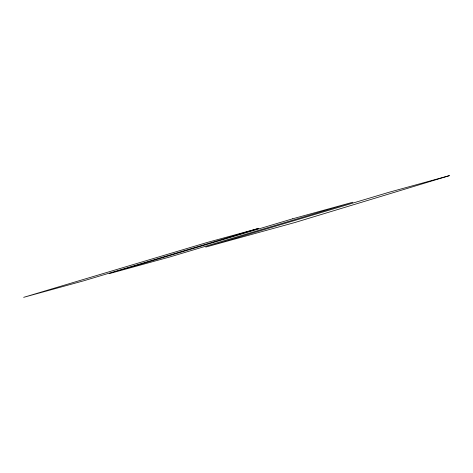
<?xml version="1.0" encoding="UTF-8"?>
<svg xmlns="http://www.w3.org/2000/svg" width="473" height="473" viewBox="0 0 473 473"><rect width="100%" height="100%" fill="white"/><g stroke="black" fill="none" stroke-linecap="round" stroke-linejoin="round"><path stroke-width="0.71" d="M258.483 228.435L83.81 280.773L23.65 297.34L207.079 242.495L258.483 228.435M449.35 175.66L295.022 222.481L205.755 247.066L389.19 192.227L449.35 175.66M292.663 218.798L109.233 273.642L169.393 257.081L352.828 202.237L292.663 218.798"/></g></svg>
